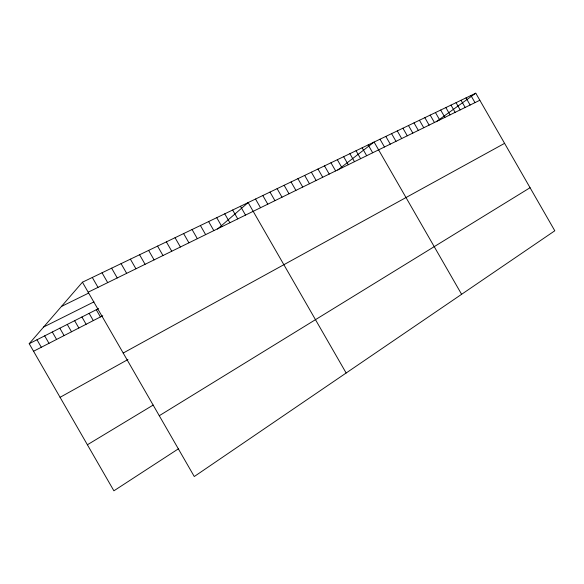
<?xml version="1.0" encoding="UTF-8"?>
<svg xmlns="http://www.w3.org/2000/svg" width="584" height="584" viewBox="0 0 584 584"><rect width="100%" height="100%" fill="white"/><g stroke="black" fill="none" stroke-linecap="round" stroke-linejoin="round"><path stroke-width="0.88" d="M178.368 448.855L113.902 490.808L29.2 343.699L82.432 282.211L475.777 93.192L554.8 230.782L194.275 476.529L82.432 282.211M217.46 229.103L248.142 202.575L346.151 373.008M337.691 170.083L374.11 142.043L461.608 294.307M436.263 121.72L475.777 93.192M159.271 415.72L530.068 187.719M87.396 444.767L153.169 405.07M60.072 397.317L127.962 359.518M123.202 353.043L504.583 143.343M33.551 351.254L102.762 315.74M29.2 343.699L98.63 308.549M43.654 326.996L93.973 301.87M61.451 306.447L88.315 293.256M88.177 292.197L479.836 100.258M240.447 206.276L245.514 215.087M232.644 210.021L237.746 218.898M224.745 213.824L229.884 222.752M216.737 217.671L221.905 226.658M208.627 221.57L213.832 230.614M200.4 225.519L205.641 234.629M192.063 229.527L197.341 238.695M183.617 233.585L188.931 242.82M175.054 237.703L180.398 247.003M166.367 241.871L171.754 251.237M157.563 246.105L162.987 255.536M148.628 250.397L154.096 259.887M139.576 254.748L145.08 264.311M130.393 259.165L135.933 268.793M121.07 263.639L126.655 273.334M111.624 268.18L117.245 277.947M102.032 272.786L107.697 282.627M92.301 277.466L98.01 287.379M96.28 309.746L100.419 316.937M89.14 313.353L93.309 320.587M81.935 317.002L86.118 324.281M74.642 320.696L78.855 328.004M67.277 324.427L71.511 331.778M59.831 328.193L64.087 335.588M52.297 332.004L56.575 339.443M44.683 335.858L48.99 343.334M36.982 339.757L41.311 347.276M470.916 95.528L474.996 102.631M466.01 97.886L470.113 105.025M461.046 100.265L465.171 107.449M456.038 102.674L460.185 109.887M450.972 105.105L455.14 112.362M445.862 107.566L450.045 114.858M440.686 110.055L444.899 117.377M435.467 112.559L439.694 119.932M430.182 115.099L434.438 122.509M424.845 117.661L429.123 125.107M419.451 120.253L423.75 127.743M413.998 122.874L418.326 130.407M408.486 125.523L412.837 133.094M402.916 128.203L407.289 135.809M397.281 130.911L401.675 138.561M391.587 133.648L396.003 141.343M385.827 136.415L390.273 144.153M380.001 139.211L384.469 146.993M368.161 144.905L372.68 152.774M362.131 147.803L366.679 155.709M356.043 150.73L360.613 158.68M349.882 153.687L354.481 161.688M343.647 156.687L348.276 164.732M337.34 159.717L341.99 167.812M330.96 162.783L335.639 170.922M324.507 165.878L329.215 174.069M317.973 169.017L322.711 177.259M311.367 172.192L316.134 180.485M304.68 175.412L309.469 183.748M297.913 178.66L302.731 187.048M291.058 181.952L295.913 190.391M284.123 185.289L289.007 193.778M277.108 188.661L282.014 197.202M269.998 192.078L274.94 200.67M262.807 195.531L267.779 204.181M255.522 199.034L260.522 207.736"/></g></svg>
